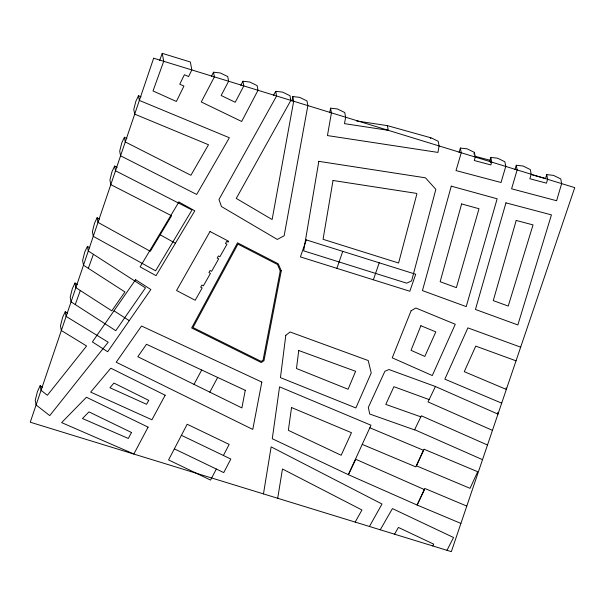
<?xml version="1.0" encoding="UTF-8"?>
<svg xmlns="http://www.w3.org/2000/svg" width="605" height="605" viewBox="0 0 605 605"><rect width="100%" height="100%" fill="white"/><g stroke="black" fill="none" stroke-linecap="round" stroke-linejoin="round"><path stroke-width="0.91" d="M263.47 493.899L271.138 446.861L381.989 504.026L369.451 526.471M277.695 498.27L282.467 469.004L361.941 509.985L355.18 522.092M329.755 112.719L330.549 108.174L337.386 108.953L344.744 112.538L345.621 117.211L344.495 123.647L388.266 130.325L387.389 125.643L356.655 120.962M430.306 137.622L430.76 138.152L430.306 137.622L387.389 125.643M291.965 101.194L292.805 96.573L299.634 97.352L306.985 100.937L307.862 105.61L284.146 235.753L277.317 239.444L221.453 206.547L218.987 199.461L276.591 95.998L275.714 91.325L282.588 92.111L289.976 95.703L290.854 100.377L236.268 198.425L272.121 219.539L293.682 101.247L292.805 96.573M459.066 152.536L460.375 148.081L467.143 148.838L474.426 152.399L475.303 157.073L474.282 160.529L490.874 164.923L491.699 162.117L490.829 157.444L497.59 158.2L504.873 161.762L505.75 166.435L501.031 182.498L456.011 170.572L461.252 152.755L460.375 148.081M473.919 154.124L474.426 152.399M490.443 162.579L490.005 160.242L490.829 157.444M514.953 169.755L516.277 165.263L523.038 166.02L530.32 169.582L531.198 174.255L529.867 178.762L546.459 183.156L547.601 179.299L546.723 174.618L553.484 175.374L560.767 178.936L561.644 183.618L556.615 200.731L511.596 188.813L517.146 169.937L516.277 165.263M546.723 174.618L545.589 178.483L532.491 175.011M336.879 268.348L342.763 251.355M373.353 279.797L379.229 262.804M159.712 60.334L162.231 53.353L190.356 61.997L191.838 69.946L188.578 76.593L184.419 74.718L179.768 84.201L183.928 86.076L176.373 101.474L153.02 90.947L163.721 61.302L162.231 53.353M75.247 304.565L80.314 290.536M88.33 268.333L93.389 254.304M42.289 387.306L40.187 385.657L37.442 391.571L35.226 400.291L36.096 404.964L49.739 415.612L108.197 342.196L66.119 316.415L65.249 311.734L67.631 313.193M89.805 247.876L87.422 246.341L84.753 252.035L82.605 260.536L83.482 265.209L124.94 291.943L111.812 310.849L75.867 287.662L74.997 282.989L77.342 284.501M74.997 282.989L72.328 288.683L70.18 297.184L71.057 301.857L115.752 330.685L145.465 287.889L88.292 251.014L87.422 246.341M65.249 311.734L62.595 317.391L60.462 325.845L61.339 330.519L86.613 345.999L47.379 395.269L41.057 390.338L40.187 385.657M117.136 167.381L114.625 166.095L112.016 171.623L109.929 179.965L110.798 184.638L171.563 215.758L150.305 251.309L98.002 222.383L97.125 217.709L99.583 219.063M97.125 217.709L94.501 223.283L92.399 231.662L93.268 236.343L155.621 270.821L192.019 209.965L115.502 170.769L114.625 166.095M141.071 96.83L138.477 95.756L135.891 101.209L133.781 109.444L134.703 114.141M126.929 138.553L124.403 137.267L121.786 142.795L119.699 151.129L120.576 155.803L196.685 194.455L229.363 137.743L139.354 100.43L138.477 95.756M497.658 412.519L497.96 414.123L435.418 386.512L428.015 401.917L492.455 430.367M432.787 545.944L433.717 544.137L398.423 527.447L394.551 534.192M446.974 550.3L453.546 537.505L392.426 508.601L380.25 529.798M216.333 469.026L210.555 480.09L168.576 459.921L187.187 424.249L229.166 444.418L223.396 455.482M211.342 76.389L213.527 72.207L220.371 72.986L227.73 76.57L228.607 81.244L221.15 95.492L235.232 102.283L243.807 85.918L242.938 81.244L249.774 82.023L257.14 85.608L258.01 90.289L241.675 121.469L201.261 101.965L214.404 76.88L213.527 72.207M240.79 85.335L242.938 81.244M194.016 384.372L201.684 370.003M209.822 392.146L217.664 377.452M273.43 95.424L275.714 91.325M474.282 156.082L490.005 160.242M420.846 416.83L385.793 404.412L393.908 386.701L429.134 399.58M520.663 347.164L467.884 327.88L444.849 379.161L501.681 403.157M516.027 360.83L475.742 346.113L464.262 371.667L506.332 389.431L506.045 387.873M435.418 386.512L388.955 369.534L384.886 371.273L368.324 407.407L369.738 414.032L414.554 429.905L421.337 415.801L487.486 445.008M134.65 114.118L208.498 144.739L190.908 175.276L125.273 141.941L124.403 137.267M369.837 427.773L423.394 450.249L415.786 466.863L362.229 444.388M466.78 506.075L424.725 488.424L417.117 505.039L348.367 474.683L272.28 438.738L279.555 386.845L371.001 425.224L348.367 474.683L355.77 459.278L424.521 489.634L417.117 505.039L460.904 523.416M414.652 429.709L482.518 459.671M181.417 435.313L230.823 459.044L223.752 472.596L174.346 448.857M430.843 137.683L438.209 141.268L439.079 145.941L437.952 152.415L327.449 135.573L331.427 112.848L330.549 108.174M159.501 234.438L175.42 243.248M113.997 310.811L129.251 320.642M285.802 335.314L280.448 377.633L355.869 407.944L371.228 372.937L368.218 360.542L290.082 331.986L285.802 335.314M298.749 350.522L296.473 368.505L348.079 389.249L355.611 371.296L298.749 350.522M291.542 407.551L288.351 430.329L341.159 455.27L351.482 432.704L291.542 407.551M318.827 161.346L303.672 250.841L406.651 283.17L411.612 280.894L435.85 189.327L425.451 177.817L318.827 161.346M333.022 180.487L323.062 239.308L398.597 263.016L416.898 193.865L416.452 193.373L333.022 180.487M245.252 390.308L241.887 407.921L137.804 356.716L146.501 344.275L245.252 390.308M261.821 382.073L252.777 429.421L116.213 362.229L141.532 325.997L261.821 382.073M280.251 270.904L263.062 360.141L261.186 361.412L192.987 327.547L237.916 244.118L277.483 264.491L280.251 270.904M281.272 270.783L263.962 360.693L261.254 362.516L191.656 327.963L237.515 242.824L278.255 263.803L281.272 270.783M451.262 186.166L422.449 290.612L466.228 306.606L497.144 198.788L451.262 186.166M461.607 203.938L440.153 281.718L456.374 287.647L479.001 208.733L461.607 203.938M505.946 202.857L475.454 309.457L517.842 324.953L551.442 214.873L505.946 202.857M516.201 220.454L493.279 300.609L508.238 306.077L533.028 224.894L516.201 220.454M153.662 58.209L30.25 422.214L451.338 551.647L574.75 187.641L153.662 58.209M306.289 239.905L300.413 256.898L409.827 291.247L415.703 274.254L306.289 239.905M411.09 310.773L392.244 357.827L432.288 375.554L455.27 324.272L415.809 307.998L411.09 310.773M420.883 325.724L411.037 350.325L424.816 356.428L435.819 331.88L420.883 325.724M424.105 449.25L416.505 465.865L470.055 488.341L477.663 471.726L424.105 449.25M131.482 432.492L128.321 438.459L82.469 418.531L88.965 411.884L131.482 432.492M148.089 427.138L133.864 454L61.627 422.608L86.417 397.251L148.089 427.138M148.724 400.366L146.599 404.306L109.959 387.752L113.914 383.056L148.724 400.366M165.165 395.216L151.923 419.779L90.674 392.116L110.813 368.195L165.165 395.216M210.026 231.511L176.554 290.506L195.196 300.269L202.176 287.965L200.679 287.186L201.873 285.084L203.371 285.863L210.434 273.399L208.944 272.621L210.139 270.511L211.629 271.297L218.7 258.834L217.21 258.055L218.397 255.945L219.895 256.732L226.966 244.269L225.468 243.49L226.663 241.38L228.161 242.166L228.66 241.274L210.026 231.511M178.891 202.017L140.11 266.865L156.029 275.668L194.81 210.82L178.891 202.017M135.596 279.707L92.391 341.908L107.652 351.747L150.849 289.545L135.596 279.707"/></g></svg>
